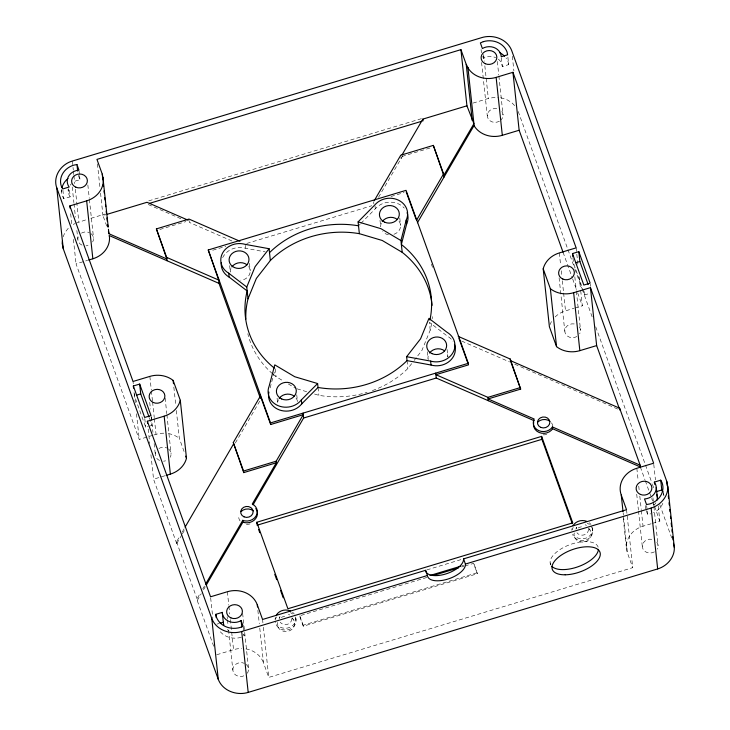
<?xml version="1.0" encoding="UTF-8"?>
<svg xmlns="http://www.w3.org/2000/svg" width="730" height="730" viewBox="0 0 730 730"><rect width="100%" height="100%" fill="white"/><g stroke="black" fill="none" stroke-linecap="round" stroke-linejoin="round"><path stroke-width="0.55" stroke-dasharray="3.65 2.74" d="M270.137 387.922L274.918 369.864M63.145 236.794L64.861 232.624L68.428 228.043M431.576 323.463A93.44 82.198 -6.1 0 1 430.216 330.17L421.867 350.555L416.976 356.824M279.143 618.62L279.991 616.74A6.232 5.484 -6.1 0 0 279.435 618.1M575.861 529.15L576.709 527.279A6.232 5.484 -6.1 0 0 576.152 528.63M181.852 534.789L176.724 543.585L176.532 541.815L179.954 535.957M182.226 532.042L184.507 528.137M182.418 533.812L184.699 529.907M235.352 442.982L260.209 400.332M378.514 197.319L402.796 155.654M213.68 646.242L197.237 600.562L197.045 598.792L200.476 592.906M202.757 588.982L204.473 586.044M197.237 600.562L201.234 593.691M203.524 589.767L205.239 586.829M372.355 390.605A93.44 82.198 -6.1 0 0 407.887 368.486L413.481 361.313M414.184 360.41L416.273 357.727M358.521 225.816L360.118 224.192M360.921 223.38L375.32 208.789A18.268 16.069 -6.1 0 1 404.274 208.114M73.201 224.402L75.081 223.59M76.02 223.179L86.487 219.648M61.658 189.763A18.989 16.708 -6.1 0 0 62.451 196.233L63.811 198.761L70.189 196.835L69.377 189.198M498.316 59.13A12.291 10.813 -6.1 0 1 502.286 66.549L508.664 64.623L507.852 56.986M90.858 218.325L105.047 214.045M148.728 200.878L422.807 118.242M473.031 103.094L488.315 98.486L494.447 97.382L498.59 97.61M106.735 226.063L102.957 215.569L106.178 214.593M159.824 229.485L185.885 221.619M402.002 156.457L432.416 147.287M152.889 435.29L139.229 439.405L76.039 263.858L87.591 260.373M212.749 250.244L225.789 246.311M391.015 196.498L404.055 192.565M246.786 243.428L371.826 205.732M134.046 392.53L134.393 395.797L145.726 427.278L147.834 426.639M148.893 426.32L152.05 425.371L151.703 422.095M572.959 257.927L573.543 263.384L584.867 294.865L589.092 293.588M153.939 434.971L156.037 434.341A23.88 21.006 -6.1 0 1 164.25 433.191M555.101 316.966A23.88 21.006 -6.1 0 1 565.513 310.87L573.926 308.334M574.975 308.024L582.33 305.806L580.66 290.202M176.724 543.585L153.546 479.19L165.108 475.705M216.919 624.132L219.055 623.493M426.813 569.902L461.743 559.372M461.533 565.978L463.714 565.321M426.831 577.457L299.537 615.837L303.269 626.221L477.347 573.725L473.505 562.365M461.643 566.964L463.815 566.307M464.91 565.978L473.606 563.35L477.347 573.725M303.269 626.221L303.16 625.236L477.238 572.749M216.737 654.746L233.554 649.673A23.88 21.006 -6.1 0 1 241.758 648.532M259.771 628.165L263.457 662.703L268.749 677.413L632.727 567.657L627.435 552.957A23.88 21.006 -6.1 0 1 643.03 526.211L651.434 523.675M652.483 523.355L659.838 521.138L658.058 504.421M646.242 510.644L647.583 514.367L650.74 513.801M222.677 257.635A18.268 16.069 -6.1 0 1 245.545 248.264L265.145 251.859M500.652 97.72L506.501 99.462L511.602 102.492L514.933 105.914M297.073 388.834L306.883 391.755M314.511 394.027L318.873 395.322A93.44 82.198 -6.1 0 0 367.135 392.329M148.226 204.5L182.144 219.274M231.985 240.991L189.335 222.404L189.143 220.643M461.707 341.083L509.558 361.925M514.76 364.197L619.825 409.977M273.403 374.508A93.44 82.198 -6.1 0 0 276.031 376.662L283.632 381.17M288.387 383.998L295.978 388.515M588.781 528.347L590.077 530.089M292.055 617.817L293.36 619.56M518.227 111.517L567.584 248.647M567.976 249.715L574.528 267.928M574.911 268.996L581.856 288.286M582.239 289.354L592.267 317.203M595.744 326.848L645.101 463.979M645.484 465.046L652.045 483.26M652.428 484.337L654.354 489.693M659.756 504.686L671.709 537.9M563.067 252.279L572.311 277.975M572.694 279.043L577.32 291.89M577.704 292.958L582.33 305.806M640.338 466.954L644.928 479.701M645.311 480.76L649.134 491.39M649.517 492.449L652.574 500.953M652.958 502.012L654.107 505.196M654.491 506.264L659.838 521.138M482.767 56.475L483.433 58.336A12.291 10.813 -6.1 0 1 495.697 57.579M550.137 562.876L550.885 564.947M431.384 264.169L432.534 267.363M299.802 615.892L303.16 625.236M176.35 410.488L179.325 438.347L184.225 451.952M78.347 175.319L80.017 179.972A12.291 10.813 -6.1 0 0 73.958 181.806M243.501 634.142L244.167 636.003L243.82 632.727M149.413 418.025L152.05 425.371M176.532 541.815L197.045 598.792M508.664 64.623L508.117 61.849A18.989 16.708 -6.1 0 0 506.027 57.944M663.415 491.345L663.99 496.802A18.989 16.708 -6.1 0 0 663.47 493.562M653.77 464.316L655.44 479.911M652.939 497.696L653.77 505.498M653.898 506.611L658.058 545.611M646.652 505.635L647.118 509.996M647.236 511.091L647.583 514.367M645.229 505.507L645.576 508.783M636.834 468.268L638.148 480.523M638.741 486.098L639.334 491.664M639.808 496.126L641.241 509.494M641.36 510.608L643.03 526.211M636.715 494.219L638.385 509.814M638.504 510.936L642.318 546.587M626.541 509.723L632.727 567.657M623.155 512.843L623.393 515.079M623.511 516.192L627.435 552.957M623.265 518.61L626.358 547.573M590.269 284.226L590.497 286.406M584.52 291.589L584.867 294.865M576.134 247.862L577.923 264.579M579.237 276.834L580.542 289.089M574.829 276.789L576.262 290.166M576.381 291.279L580.551 330.27M592.587 529.04L592.778 530.801M559.326 252.936L560.631 265.191M561.233 270.757L561.826 276.332M562.301 280.785L563.496 291.927M563.615 293.049L565.513 310.87M559.089 277.765L564.801 331.247M512.323 56.265L513.893 70.919M501.355 57.816L502.286 66.549M497.322 61.457L498.754 74.825M498.873 75.938L503.034 114.938M483.616 54.513L484.346 61.274M484.83 65.782L488.315 98.486M483.196 56.155L483.433 58.336M481.07 49.476L481.426 52.752M481.572 62.433L487.293 115.915M447.088 349.442L447.891 356.943A9.964 8.769 -6.1 0 0 446.34 352.645M430.216 330.17L429.377 322.313L447.426 336.174A18.268 16.069 -6.1 0 1 453.02 341.439M427.315 351.741L427.999 358.174M400.916 156.786L401.108 158.547M399.775 217.987L400.569 225.488M407.048 360.629L407.887 368.486M379.992 220.296L380.686 226.72A9.964 8.769 -6.1 0 1 381.799 222.258M375.001 205.842L375.32 208.789M373.641 201.736L373.879 203.962M318.034 387.466L318.873 395.322M296.745 394.775L297.438 401.199M275.192 368.805L276.031 376.662M277.09 398.151L277.665 403.507A9.964 8.769 -6.1 0 1 278.413 399.739M295.869 618.502L296.051 620.272M249.432 263.32L250.235 270.821M245.225 245.316L245.545 248.264M229.658 265.629L230.342 272.053A9.964 8.769 -6.1 0 1 231.1 268.293M262.563 619.469L262.919 622.809M263.393 627.271L268.749 677.413M257.863 610.335L259.296 623.712M242.634 613.364L248.583 669.082M243.236 627.271L243.701 631.642M227.358 591.738L228.791 605.106M228.91 606.219L229.74 614.021M230.342 619.587L233.554 649.673M227.121 616.576L227.358 618.803M227.477 619.916L228.079 625.482M228.554 629.944L232.843 670.058A7.893 6.944 -6.1 0 0 244.942 675.332M210.669 597.925L212.813 617.972M173.84 387.092L175.866 406.035M165.117 398.032L166.787 413.627M166.905 414.74L171.075 453.741M149.851 376.397L151.274 389.774M151.402 390.888L152.47 400.916M152.588 402.029L154.258 417.624M154.377 418.737L156.037 434.341M149.732 402.349L150.444 409.037M151.283 416.839L152.944 432.434M154.139 443.575L155.326 454.717M151.119 416.638L151.584 421.009M148.19 429.048L149.732 443.539M150.928 454.68L153.546 479.19M144.786 418.546L145.726 427.278M133.033 381.471L133.271 383.697M134.347 393.726L135.296 402.641M136.492 413.782L139.229 439.405M97.437 163.885L99.955 187.482M100.558 193.094L102.957 215.569M87.846 184.927L89.279 198.295M89.398 199.409L93.559 238.409M79.086 171.249L79.433 174.516M79.552 175.611L80.017 179.972M72.334 161.065L73.301 170.081M73.42 171.212L73.785 174.598M73.903 175.72L74.752 183.613M75.354 189.252L78.849 221.947M72.224 187.017L73.885 202.611M74.004 203.725L75.436 217.102M76.86 230.47L77.818 239.385M68.054 189.353L68.282 191.534M70.673 213.717L71.868 224.858M73.42 239.34L76.039 263.858M62.871 190.028L63.811 198.761M61.366 189.773L61.603 191.954M168.375 433.574A23.88 21.006 -6.1 0 1 179.325 438.347M246.037 664.318A7.893 6.944 -6.1 0 1 246.521 674.128M232.843 670.058A7.893 6.944 -6.1 0 1 244.358 663.314M245.882 648.906A23.88 21.006 -6.1 0 1 263.457 662.703M656.836 542.207A7.893 6.944 -6.1 0 1 657.173 549.142M654.418 551.862A7.893 6.944 -6.1 0 1 642.427 547.491A7.893 6.944 -6.1 0 1 651.899 539.269M501.811 111.535A7.893 6.944 -6.1 0 1 500.972 119.985M499.393 121.189A7.893 6.944 -6.1 0 1 487.403 116.818A7.893 6.944 -6.1 0 1 496.874 108.606M91.013 233.646A7.893 6.944 -6.1 0 1 92.674 241.94M88.056 245.463A7.893 6.944 -6.1 0 1 86.031 245.827M82.043 245.143A7.893 6.944 -6.1 0 1 78.703 235.854M81.459 233.135A7.893 6.944 -6.1 0 1 89.334 232.642M168.53 448.977A7.893 6.944 -6.1 0 1 170.19 457.272M165.564 460.803A7.893 6.944 -6.1 0 1 163.538 461.168M159.56 460.484A7.893 6.944 -6.1 0 1 157.397 449.671M158.967 448.466A7.893 6.944 -6.1 0 1 166.841 447.983M579.328 326.876A7.893 6.944 -6.1 0 1 579.666 333.811M576.91 336.521A7.893 6.944 -6.1 0 1 564.911 332.15A7.893 6.944 -6.1 0 1 574.382 323.938M588.617 528.593A8.723 7.674 -6.1 0 1 585.351 541.66A8.723 7.674 -6.1 0 1 574.227 532.927M578.06 528.027A8.723 7.674 -6.1 0 1 582.358 526.722M546.743 434.423A8.723 7.674 -6.1 0 1 542.244 434.697M551.479 422.852A8.723 7.674 -6.1 0 1 552.838 426.621M250.025 523.894A8.723 7.674 -6.1 0 1 245.517 524.167M240.06 520.928A8.723 7.674 -6.1 0 1 238.911 515.161M291.9 618.064A8.723 7.674 -6.1 0 1 288.624 631.121A8.723 7.674 -6.1 0 1 277.51 622.398M281.333 617.489A8.723 7.674 -6.1 0 1 285.64 616.193M428.227 359.689A9.964 8.769 -6.1 0 1 429.112 353.712M399.027 221.19A9.964 8.769 -6.1 0 1 393.616 234.412M388.47 234.732A9.964 8.769 -6.1 0 1 382.73 231.638M296.006 397.978A9.964 8.769 -6.1 0 1 297.475 401.509M248.684 266.523A9.964 8.769 -6.1 0 1 240.718 280.201M432.306 316.637A93.44 82.198 -6.1 0 1 432.133 318.919M272.536 373.76A93.44 82.198 -6.1 0 1 247.817 333.729M591.163 526.33A10.384 9.134 -6.1 0 1 586.792 539.634A10.384 9.134 -6.1 0 1 572.53 534.424M572.293 529.706A10.384 9.134 -6.1 0 1 573.223 527.443M587.212 523.218A10.384 9.134 -6.1 0 1 589.429 524.542M295.586 617.936A10.384 9.134 -6.1 0 1 287.492 629.88A10.384 9.134 -6.1 0 1 275.338 621.558M275.575 619.177A10.384 9.134 -6.1 0 1 276.506 616.905M290.485 612.689A10.384 9.134 -6.1 0 1 292.703 614.012M588.444 529.296A6.232 5.484 -6.1 0 1 584.1 534.871A6.232 5.484 -6.1 0 1 576.983 532.754M585.104 524.742A6.232 5.484 -6.1 0 1 586.436 525.536M291.726 618.766A6.232 5.484 -6.1 0 1 287.374 624.332A6.232 5.484 -6.1 0 1 280.256 622.216M288.387 614.213A6.232 5.484 -6.1 0 1 289.71 615.007M592.349 527.462A10.384 9.134 -6.1 0 1 586.19 538.037A10.384 9.134 -6.1 0 1 573.479 534.798M571.873 530.318A10.384 9.134 -6.1 0 1 571.946 528.721M589.238 522.771A10.384 9.134 -6.1 0 1 590.981 524.56M295.632 616.932A10.384 9.134 -6.1 0 1 289.472 627.499A10.384 9.134 -6.1 0 1 276.761 624.269M275.146 619.788A10.384 9.134 -6.1 0 1 275.383 617.407M292.52 612.242A10.384 9.134 -6.1 0 1 294.254 614.03M550.064 324.622A23.88 21.006 -6.1 0 1 551.524 321.547M550.73 564.847A25.331 11.78 -19.8 0 1 569.847 544.671A25.331 11.78 -19.8 0 1 598.198 547.308M70.189 196.835A12.291 10.813 -6.1 0 1 68.565 188.714M70.199 185.201A12.291 10.813 -6.1 0 1 71.504 183.677M241.265 637.263A18.989 16.708 -6.1 0 1 219.566 630.811M228.974 630.729A12.291 10.813 -6.1 0 1 227.276 629.625M662.867 503.28A18.989 16.708 -6.1 0 1 653.505 512.752M655.932 502.724A12.291 10.813 -6.1 0 1 654.089 505.078"/><path stroke-width="1.09" d="M62.397 241.128L62.178 243.318L63.254 248.702L218.279 679.375C222.696 690.972 236.821 695.882 248.191 692.405L657.666 568.935C666.937 566.142 674.666 557.592 674.328 547.564L667.822 486.682L666.745 481.298L511.721 50.625C507.304 39.028 493.179 34.118 481.809 37.595L72.334 161.065C61.201 164.141 52.633 176.35 56.748 187.811L63.254 248.702M667.822 486.682C668.16 496.701 660.431 505.251 651.151 508.053L465.411 564.062A19.938 9.271 -19.8 0 1 447.426 579.209A19.938 9.271 -19.8 0 1 427.424 575.514L241.685 631.514C230.306 635 216.189 630.081 211.773 618.483L56.748 187.811M402.203 252.334L400.943 240.553L406.227 220.086A18.268 16.069 -6.1 0 0 398.507 200.175A18.268 16.069 -6.1 0 0 374.901 204.865L358.101 221.883L359.361 233.673L382.246 240.48L402.203 252.334A93.44 82.198 -6.1 0 1 432.105 305.35M407.075 212.667A18.268 16.069 -6.1 0 1 406.647 224.019L401.363 244.477A93.44 82.198 -6.1 0 1 429.897 320.096M245.837 319.156A93.44 82.198 -6.1 0 1 248.018 298.826L246.758 287.045L255.099 266.66L269.087 248.729L245.125 244.34A18.268 16.069 -6.1 0 0 222.769 252.735A18.268 16.069 -6.1 0 0 228.691 273.166L229.111 277.09L247.178 290.969A93.44 82.198 -6.1 0 0 274.307 368.093M248.018 298.826L256.358 278.44L270.346 260.51A93.44 82.198 -6.1 0 1 359.361 233.673M205.623 584.082L242.771 520.335L244.66 520.892A10.384 9.134 -6.1 0 0 256.102 515.918A10.384 9.134 -6.1 0 0 253.912 505.005L252.27 504.029L276.305 462.784L243.72 472.611L233.299 442.544L260.409 396.025L260.245 394.455M374.207 200.768L400.752 155.216L433.337 145.389L443.584 173.877L443.95 177.217M185.073 527.16L233.472 444.123M402.048 154.851L422.88 119.1L466.935 105.813L460.931 49.649L96.953 159.395L102.246 174.096L103.322 179.48A23.88 21.006 -6.1 0 1 86.66 200.85L69.843 205.915L70.08 208.141M276.497 464.554L276.141 461.214L303.251 414.695L270.666 424.513L260.409 396.025M416.474 220.396L443.584 173.877M206.38 584.867L242.962 522.096L242.771 520.335M253.036 504.813L303.607 418.025L303.078 413.116M417.396 222.769L474.108 125.45L467.921 67.516M406.628 356.696L420.608 338.766L428.957 318.38L447.006 332.25A18.268 16.069 -6.1 0 1 452.956 352.672A18.268 16.069 -6.1 0 1 430.618 361.095L406.628 356.696L407.048 360.629L431.038 365.027A18.268 16.069 -6.1 0 0 449.853 360.912A18.268 16.069 -6.1 0 0 454.452 344.295M552.428 426.959L552.61 428.729L640.338 466.954L640.146 465.183L552.428 426.959L551.269 428.437A10.384 9.134 -6.1 0 1 538.831 430.663A10.384 9.134 -6.1 0 1 533.502 420.699L534.196 419.02L488.078 398.927L520.663 389.099L510.243 359.041L458.23 336.384M552.61 428.729L551.46 430.207A10.384 9.134 -6.1 0 1 539.023 432.434A10.384 9.134 -6.1 0 1 533.694 422.469M301.371 399.885L317.614 383.542L294.719 376.726L274.772 364.872L269.151 386.115A18.268 16.069 -6.1 0 0 278.03 405.634A18.268 16.069 -6.1 0 0 301.371 399.885L301.791 403.809A18.268 16.069 -6.1 0 1 279.535 409.977A18.268 16.069 -6.1 0 1 268.923 392.083M301.791 403.809L318.034 387.466A93.44 82.198 -6.1 0 0 407.048 360.629M460.931 49.649L466.224 64.349L468.852 69.259A23.88 21.006 -6.1 0 0 496.135 77.38L512.944 72.306L576.134 247.862L559.326 252.936A23.88 21.006 -6.1 0 0 543.202 268.822L549.398 326.757L556.552 346.65A23.88 21.006 -6.1 0 0 579.839 350.655L596.647 345.582L590.461 287.647L573.643 292.712A23.88 21.006 -6.1 0 1 550.365 288.706L543.202 268.822M107.255 214.273L147.013 202.283L188.121 220.195M149.385 203.396L421.976 121.198M108.423 231.136L108.943 233.737L166.814 258.949L156.393 228.892L188.979 219.064L239.951 241.274M88.649 260.053L92.847 258.785A23.88 21.006 -6.1 0 0 109.518 237.414L109.135 235.507L219.018 283.386L260.382 398.306M474.108 125.45L475.048 127.203A23.88 21.006 -6.1 0 0 502.322 135.315L519.139 130.25L512.944 72.306M156.393 228.892L166.65 257.38L218.662 280.046L208.242 249.979L406.053 190.338L468.313 363.294L468.477 364.872L435.901 374.691L487.914 397.357L520.499 387.53M133.344 385.978L139.676 384.071L151 415.552L144.677 417.46L133.344 385.978L133.572 388.159M572.493 253.565L578.817 251.658L590.15 283.14L583.817 285.047L572.493 253.565L572.84 256.841M136.501 395.167L140.726 393.89L139.676 384.071M575.651 262.745L579.866 261.477L578.817 251.658M147.597 423.482L147.35 421.256L164.168 416.182A23.88 21.006 -6.1 0 0 180.292 400.296L173.129 380.403A23.88 21.006 -6.1 0 0 149.851 376.397L133.033 381.471L69.843 205.915M270.666 424.513L270.501 422.944L468.313 363.294M303.607 418.025L436.257 378.03L534.387 420.79M166.157 475.385L170.364 474.117A23.88 21.006 -6.1 0 0 186.478 458.239L180.292 400.296M243.72 472.611L243.555 471.033L276.141 461.214M256.768 522.269L541.614 436.376L572.749 522.853L287.894 608.747L256.768 522.269L256.978 524.231M257.079 525.217L541.934 439.323L541.614 436.376M215.87 614.313L222.258 612.388A12.291 10.813 -6.1 0 0 241.11 620.6L243.117 626.185L240.216 627.444A18.989 16.708 -6.1 0 1 216.427 617.078L215.87 614.313L216.226 617.589M654.354 482.101L660.732 480.176L662.083 482.703A18.989 16.708 -6.1 0 1 649.691 503.974L646.534 504.539L644.526 498.964A12.291 10.813 -6.1 0 0 654.354 482.101L654.582 484.282M220.113 623.174L223.307 622.206L222.258 612.388M656.462 491.6L661.781 489.994L662.685 491.682M590.461 287.647L653.651 463.203L636.834 468.268A23.88 21.006 -6.1 0 0 621.248 495.022L626.541 509.723L463.541 558.87A19.938 9.271 -19.8 0 1 445.555 574.026A19.938 9.271 -19.8 0 1 425.563 570.322L262.563 619.469L257.27 604.769A23.88 21.006 -6.1 0 0 227.358 591.738L210.55 596.802L147.35 421.256M429.988 575.486L460.447 566.307M433.355 575.486L458.376 567.94M76.96 164.569L73.803 165.135A18.989 16.708 -6.1 0 0 61.402 186.415L62.762 188.942L69.14 187.017A12.291 10.813 -6.1 0 1 78.968 170.154L76.96 164.569L77.663 171.121M358.101 221.883L380.987 228.7L400.943 240.553M242.962 522.096L244.851 522.662A10.384 9.134 -6.1 0 0 255.591 518.729A10.384 9.134 -6.1 0 0 255.847 508.564M640.146 465.183L619.642 408.207L510.407 360.611L510.243 359.041M228.691 273.166L246.758 287.045M466.935 105.813L473.925 123.689L443.758 175.446L433.337 145.389M579.866 261.477L588.179 284.563M519.139 130.25L563.067 252.279M596.647 345.582L619.825 409.977L619.642 408.207M541.934 439.323L572.293 523.665M510.79 361.669L520.663 389.099M406.227 191.908L416.1 219.347M458.988 338.492L468.103 363.814M463.541 558.87L465.411 564.062M425.563 570.322L427.424 575.514M208.242 249.979L270.501 422.944M233.299 442.544L243.555 471.033M258.621 529.487L259.771 532.69M274.763 574.327L276.679 579.666M280.521 590.342L283.213 597.815M185.73 456.14L186.478 458.239M140.726 393.89L149.029 416.976M673.471 543.266L674.328 547.564M666.745 481.298L667.229 485.806M667.585 489.191L667.831 491.445M668.315 495.962L668.552 498.216M669.036 502.724L669.273 504.977M669.757 509.485L669.994 511.739M670.478 516.256L670.724 518.51M671.198 523.018L671.563 526.403M671.928 529.779L672.166 532.042M672.649 536.55L673.014 539.926M660.732 480.176L661.781 489.994M656.261 487.403L657.31 497.221M651.151 508.053L657.666 568.935M621.248 495.022L623.037 511.73M573.643 292.712L579.839 350.655M550.365 288.706L556.552 346.65M496.135 77.38L502.322 135.315M466.224 64.349L472.228 120.523M487.914 397.357L488.27 400.697M422.88 119.1L423.071 120.87M435.728 373.121L436.257 378.03M430.618 361.095L431.038 365.027M406.227 220.086L406.647 224.019M317.614 383.542L318.034 387.466M269.087 248.729L270.346 260.51M257.27 604.769L257.507 606.995M218.498 278.477L219.018 283.386M241.11 620.6L241.812 627.143M241.685 631.514L248.191 692.405M211.773 618.483L218.279 679.375M166.65 257.38L167.006 260.72M173.129 380.403L173.484 383.752M164.168 416.182L170.364 474.117M102.939 177.563L108.222 226.993M108.46 229.247L108.943 233.737M102.246 174.096L102.848 179.717M103.322 184.206L103.569 186.451M104.043 190.95L104.29 193.195M104.764 197.684L105.01 199.938M105.485 204.427L105.731 206.672M106.206 211.171L106.452 213.415M106.927 217.914L107.292 221.281M107.648 224.648L107.885 226.893M86.66 200.85L92.847 258.785M537.709 422.123A8.723 7.674 -6.1 0 1 550.019 421.356M240.991 511.584A8.723 7.674 -6.1 0 1 253.301 510.827M429.55 353.037A9.964 8.769 -6.1 0 1 444.67 350.929M382.237 221.591A9.964 8.769 -6.1 0 1 397.357 219.475M279.216 398.37A9.964 8.769 -6.1 0 1 294.336 396.253M231.894 266.915A9.964 8.769 -6.1 0 1 247.014 264.808M573.032 525.673A10.384 9.134 -6.1 0 1 587.02 521.457M276.314 615.144A10.384 9.134 -6.1 0 1 290.303 610.928M598.427 549.389A25.331 11.78 -19.8 0 1 578.425 566.617A25.331 11.78 -19.8 0 1 551.825 566.334M269.507 252.653A93.44 82.198 -6.1 0 1 358.521 225.816M229.111 277.09A18.268 16.069 -6.1 0 1 221.254 262.754M499.648 52.669A18.989 16.708 -6.1 0 1 504.558 56.219M62.032 187.592A18.989 16.708 -6.1 0 1 67.981 178.549M223.864 624.98A12.291 10.813 -6.1 0 1 223.307 622.206M656.754 494.447A12.291 10.813 -6.1 0 1 657.027 500.041M483.278 41.674L480.377 42.933L482.384 48.518A12.291 10.813 -6.1 0 1 501.236 56.73L507.615 54.805L507.067 52.031A18.989 16.708 -6.1 0 0 483.278 41.674M565.175 574.802A25.331 11.78 -19.8 0 0 600.27 553.504A25.331 11.78 -19.8 0 0 562.958 554.052A25.331 11.78 -19.8 0 0 565.175 574.802M540.757 427.378A6.232 5.484 -6.1 0 0 549.845 422.059A6.232 5.484 -6.1 0 0 540.291 417.898A6.232 5.484 -6.1 0 0 540.757 427.378M244.03 516.849A6.232 5.484 -6.1 0 0 253.127 511.529A6.232 5.484 -6.1 0 0 243.565 507.359A6.232 5.484 -6.1 0 0 244.03 516.849M485.331 63.738A7.893 6.944 -6.1 0 0 496.847 57.004A7.893 6.944 -6.1 0 0 484.738 51.73A7.893 6.944 -6.1 0 0 485.331 63.738M562.839 279.07A7.893 6.944 -6.1 0 0 574.355 272.336A7.893 6.944 -6.1 0 0 562.255 267.061A7.893 6.944 -6.1 0 0 562.839 279.07M230.881 617.881A7.893 6.944 -6.1 0 0 242.396 611.138A7.893 6.944 -6.1 0 0 230.288 605.864A7.893 6.944 -6.1 0 0 230.881 617.881M640.356 494.411A7.893 6.944 -6.1 0 0 651.872 487.667A7.893 6.944 -6.1 0 0 639.763 482.393A7.893 6.944 -6.1 0 0 640.356 494.411M153.364 402.54A7.893 6.944 -6.1 0 0 164.88 395.806A7.893 6.944 -6.1 0 0 152.78 390.532A7.893 6.944 -6.1 0 0 153.364 402.54M75.856 187.208A7.893 6.944 -6.1 0 0 87.372 180.465A7.893 6.944 -6.1 0 0 75.263 175.191A7.893 6.944 -6.1 0 0 75.856 187.208M432.087 353.667A9.964 8.769 -6.1 0 0 446.632 345.153A9.964 8.769 -6.1 0 0 431.339 338.492A9.964 8.769 -6.1 0 0 432.087 353.667M384.765 222.221A9.964 8.769 -6.1 0 0 399.31 213.707A9.964 8.769 -6.1 0 0 384.026 207.046A9.964 8.769 -6.1 0 0 384.765 222.221M281.743 399A9.964 8.769 -6.1 0 0 296.289 390.486A9.964 8.769 -6.1 0 0 281.004 383.825A9.964 8.769 -6.1 0 0 281.743 399M234.43 267.545A9.964 8.769 -6.1 0 0 248.976 259.041A9.964 8.769 -6.1 0 0 233.682 252.379A9.964 8.769 -6.1 0 0 234.43 267.545"/></g></svg>
